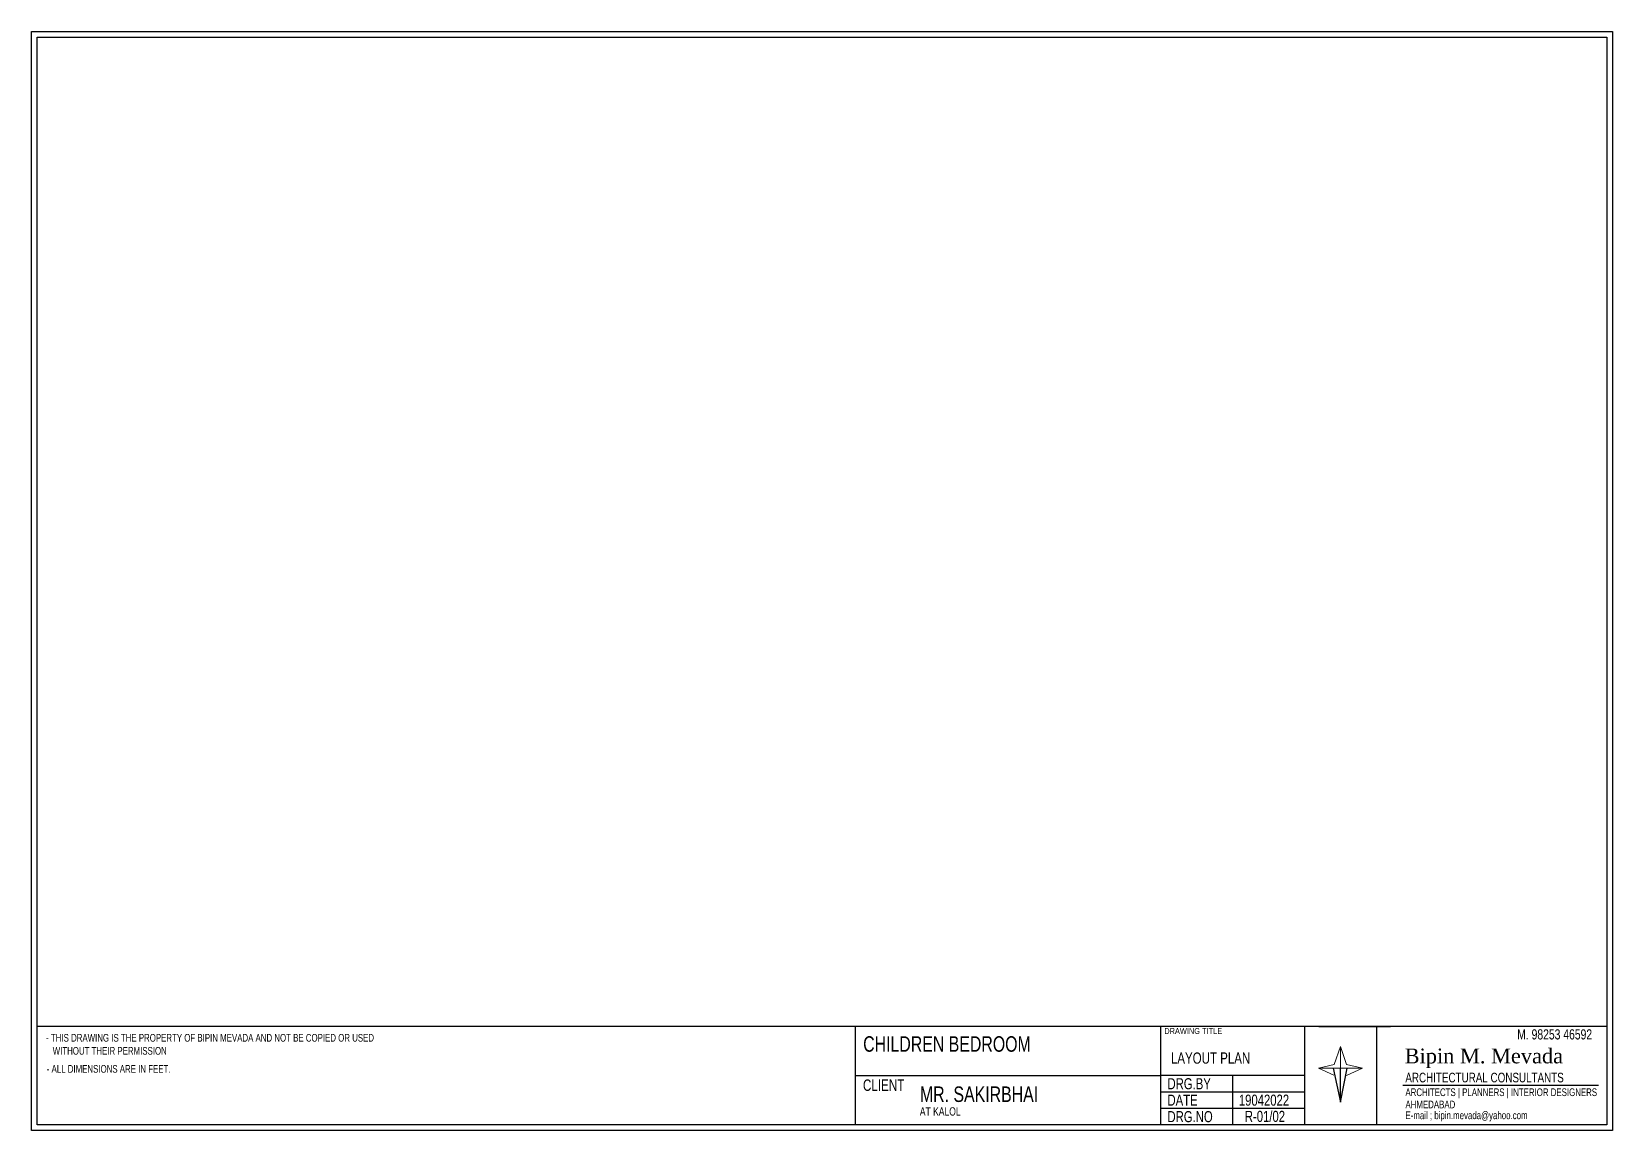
# Paper-space layout 'A4-LANDSCAPE (2)' of a CAD drawing. Header units: inches, sheet in millimetres. Extents: x 0 to 285, y 0 to 198.
import ezdxf

# ---------------------------------------------------------------- set-up
doc = ezdxf.new("R2010")
doc.units = ezdxf.units.IN
doc.header["$LTSCALE"] = 3
doc.header["$MEASUREMENT"] = 0
for name, color, linetype, lineweight in [('line', 251, 'Continuous', 25), ('tex', 7, 'Continuous', 20), ('wall', 7, 'Continuous', 30)]:
    doc.layers.add(name, color=color, linetype=linetype, lineweight=lineweight)
doc.styles.add('style1', font='swisscl.ttf', dxfattribs={"height": 4})
doc.styles.add('style3', font='swisscl.ttf', dxfattribs={"height": 2})
doc.styles.add('style6', font='times.ttf', dxfattribs={"height": 6})

psp = doc.layouts.new('A4-LANDSCAPE (2)')

# ---------------------------------------------------------------- linework, layer by layer
for p, q in [((229.5, 9.86), (203.5, 9.86)), ((216.5, 9.86), (216.5, 1)), ((229.5, 6.89), (203.5, 6.89)), ((229.5, 3.93), (203.5, 3.93))]:
    psp.add_line(p, q)
for points in [[(0, 0), (0, 198), (285, 198), (285, 0)], [(1, 1), (1, 197), (284, 197), (284, 1)]]:
    psp.add_lwpolyline(points, close=True)
for points in [[(284, 18.72), (1, 18.72)], [(148.5, 18.72), (148.5, 1)], [(203.5, 18.72), (203.5, 1)], [(229.5, 18.72), (229.5, 1)], [(232.07, 18.72), (244.99, 18.72), (244.99, 18.72)], [(242.5, 18.72), (242.5, 1)], [(148.5, 9.86), (203.5, 9.86)]]:
    psp.add_lwpolyline(points)
at = {"layer": 'line', "ltscale": 4}
psp.add_line((247.2, 8.17), (282.47, 8.17), dxfattribs=at)
at = {"layer": 'tex', "ltscale": 5}
for p, q in [((234.82, 11.86), (235.96, 15.14)), ((235.96, 11.18), (235.96, 15.14)), ((235.96, 15.14), (237.07, 11.87)), ((231.99, 11.18), (234.82, 11.86)), ((239.92, 11.18), (237.07, 11.87)), ((234.79, 9.96), (231.99, 11.18)), ((239.92, 11.18), (231.99, 11.18)), ((239.92, 11.18), (237.07, 9.87))]:
    psp.add_line(p, q, dxfattribs=at)
at = {"layer": 'wall', "ltscale": 5}
for p, q in [((234.66, 11.18), (235.96, 5.09)), ((235.96, 5.09), (237.21, 11.18)), ((235.96, 5.09), (235.96, 11.18))]:
    psp.add_line(p, q, dxfattribs=at)

# ---------------------------------------------------------------- texts
at = {"layer": 'tex', "style": 'style3'}
for s, height, p in [('- THIS DRAWING IS THE PROPERTY OF BIPIN MEVADA AND NOT BE COPIED OR USED ', 1.384, (2.62, 15.99)), ('DRAWING TITLE', 1.0645, (204.21, 17.37)), ('M. 98253 46592', 1.8226, (267.84, 16.39)), ('   WITHOUT THEIR PERMISSION', 1.384, (2.62, 13.64)), ('CHILDREN BEDROOM ', 2.7931, (149.92, 14.17)), ('- ALL DIMENSIONS ARE IN FEET.', 1.384, (2.73, 10.39)), ('LAYOUT PLAN', 2.024, (205.41, 12.02)), ('CLIENT', 2.052, (149.88, 7.12)), ('ARCHITECTURAL CONSULTANTS', 1.73, (247.67, 8.65)), (' MR. SAKIRBHAI  ', 2.7931, (159.36, 5.12)), ('ARCHITECTS | PLANNERS | INTERIOR DESIGNERS', 1.384, (247.69, 6.18)), ('AT KALOL', 1.5, (160.14, 2.66)), ('AHMEDABAD', 1.384, (247.69, 3.97)), ('E-mail ; bipin.mevada@yahoo.com', 1.384, (247.69, 2.02))]:
    psp.add_text(s, height=height, dxfattribs=at).set_placement(p)
at = {"layer": 'tex', "ltscale": 5, "style": 'style6'}
psp.add_text('Bipin M. Mevada', height=2.6697, dxfattribs=at).set_placement((247.55, 12.08))
at = {"layer": 'wall', "ltscale": 5, "style": 'style1'}
for s, p in [('DRG.BY', (204.79, 7.41)), ('DATE', (204.79, 4.45)), ('19042022', (217.65, 4.45)), ('DRG.NO', (204.79, 1.48)), ('R-01/02', (218.73, 1.53))]:
    psp.add_text(s, height=1.989, dxfattribs=at).set_placement(p)

# ---------------------------------------------------------------- viewports
at = {"layer": 'wall', "color": 0, "linetype": 'ByBlock', "lineweight": 25, "ltscale": 3}
psp.add_viewport(center=(142.5, 107.86), size=(283, 178.2841), view_center_point=(6650.08, 21169.39), view_height=187.5155, dxfattribs=at)

doc.saveas('drawing.dxf')
